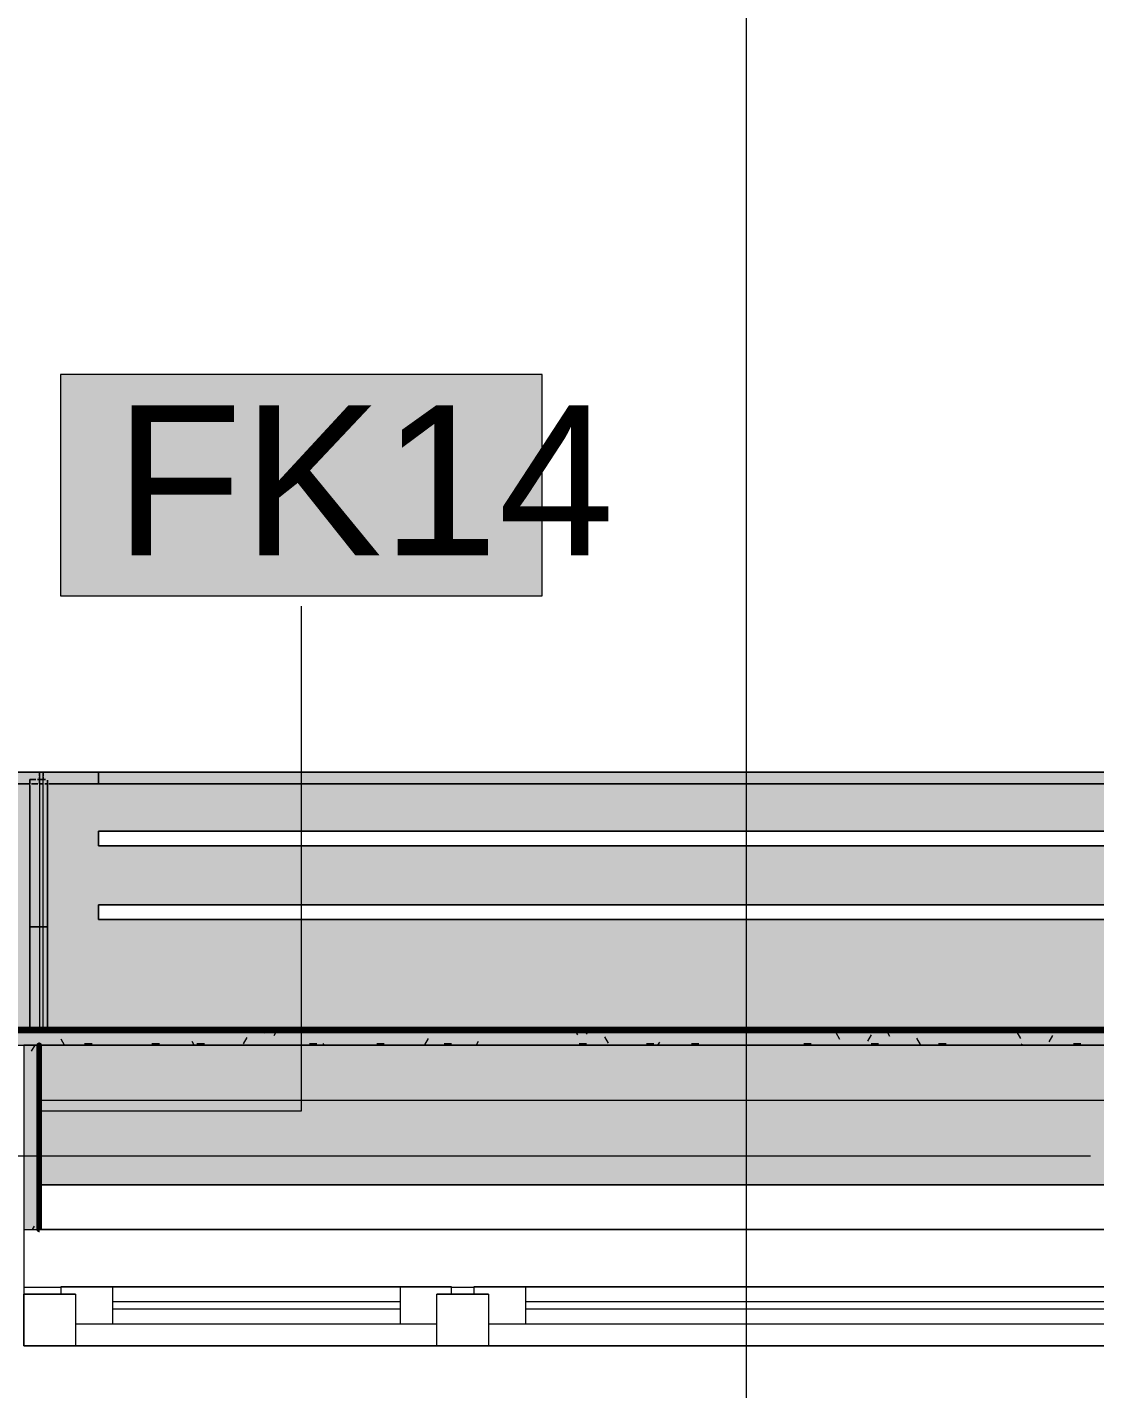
# Model space of a CAD drawing. Header units: millimetres. Extents: x -3817 to 677485, y -22715 to 103890.
# Drawn here: x 432113 to 433561, y 1603 to 3450 of the extents above; entities that cross this region are included whole.
import ezdxf

# ---------------------------------------------------------------- set-up
doc = ezdxf.new("R2010")
doc.units = ezdxf.units.MM
doc.layers.add('PDF _Геометрия', color=7, linetype='Continuous', true_color=0x1d1d1d)
doc.layers.add('PDF _Сплошная заливка', color=7, linetype='Continuous', true_color=0xffffff)
doc.layers.add('PDF _Текст', color=7, linetype='Continuous')
doc.styles.add('PDF GOST-Common', font='arial.ttf')

msp = doc.modelspace()

# ---------------------------------------------------------------- hatches: boundary and pattern name
at = {"layer": 'PDF _Сплошная заливка', "true_color": 0xeae6de, "transparency": 33554559}
h = msp.add_hatch(color=254, dxfattribs=at)
h.paths.add_polyline_path([(432067.7, 2090), (432134.6, 2090), (432134.6, 2439.4), (431034.4, 2439.4), (431034.4, 2090), (431249.7, 2090)], flags=0)
h.paths.add_polyline_path([(431249.7, 2239.4), (431114.4, 2239.4), (431114.4, 2259.4), (432054.6, 2259.4), (432054.6, 2239.4)], flags=0)
h.paths.add_polyline_path([(431249.7, 2339.4), (431114.4, 2339.4), (431114.4, 2359.4), (432054.6, 2359.4), (432054.6, 2339.4)], flags=0)
h = msp.add_hatch(color=254, dxfattribs=at)
h.paths.add_polyline_path([(432134.3, 2090), (434385.6, 2090), (434385.6, 2439.4), (432129.6, 2439.4), (432129.6, 2090)], flags=0)
h.paths.add_polyline_path([(432209.6, 2239.4), (432209.6, 2259.4), (434309.6, 2259.4), (434309.6, 2239.4), (432542.6, 2239.4)], flags=0)
h.paths.add_polyline_path([(432209.6, 2339.4), (432209.6, 2359.4), (434309.6, 2359.4), (434309.6, 2339.4), (432542.6, 2339.4)], flags=0)
at = {"layer": 'PDF _Сплошная заливка', "transparency": 33554559}
msp.add_hatch(color=256, dxfattribs=at).paths.add_polyline_path([(434388.6, 2069), (434387.6, 2089), (429463.6, 2089), (429463.6, 2069), (434387.6, 2069)])

# ---------------------------------------------------------------- linework, layer by layer
at = {"layer": 'PDF _Геометрия', "color": 253, "lineweight": 9, "true_color": 0xaaaaaa}
for points in [[(433088.6, 12.7), (433088.6, 2512.7), (433088.6, 4836.3)], [(431967.7, 1919), (433555.2, 1919)], [(432178.6, 1731), (432108.6, 1731)], [(432228.6, 1721), (432618.6, 1721)], [(432788.6, 1721), (434288.6, 1721)], [(432618.6, 1711), (432228.6, 1711)], [(434288.6, 1711), (432788.6, 1711)], [(432108.6, 1661), (434408.6, 1661)], [(434338.6, 1661), (432178.6, 1661)]]:
    msp.add_lwpolyline(points, dxfattribs=at)
at = {"layer": 'PDF _Геометрия', "color": 7, "lineweight": 9}
msp.add_lwpolyline([(432811.4, 2978.6), (432158.3, 2978.6), (432158.3, 2678.6), (432811.4, 2678.6)], close=True, dxfattribs=at)
msp.add_lwpolyline([(432132.4, 1979.8), (432484.9, 1979.8), (432484.9, 2664.7)], dxfattribs=at)
at = {"layer": 'PDF _Геометрия', "color": 231, "lineweight": 70, "true_color": 0xff80c0}
for points in [[(434387.6, 2069), (434387.6, 2019), (434388.6, 2019), (434388.6, 2069), (434388.6, 2089), (434388.6, 2422.6), (434387.6, 2422.6), (434387.6, 2090), (429484.6, 2090), (429484.6, 2440), (429483.6, 2440), (428868.6, 2440), (428848.6, 2440), (428847.6, 2440), (428847.6, 2090), (427001, 2090), (427001, 2440), (427000, 2440), (426585, 2440), (426565, 2440), (426564, 2440), (426564, 2090), (426308.6, 2090), (426308.6, 2089)], [(428868.6, 2439), (429483.6, 2439), (429483.6, 2090), (429483.6, 2089), (434387.6, 2089)]]:
    msp.add_lwpolyline(points, dxfattribs=at)
at = {"layer": 'PDF _Геометрия', "color": 9, "lineweight": 9, "true_color": 0xc0c0c0}
for points in [[(434387.6, 2089), (429483.6, 2089), (429483.6, 2439), (429463.6, 2439), (428868.6, 2439), (428868.6, 2419), (429463.6, 2419), (429463.6, 2089), (429463.6, 2069), (434387.6, 2069)], [(432108.6, 1819), (432108.6, 1661), (434408.6, 1661), (434408.6, 1819)]]:
    msp.add_lwpolyline(points, dxfattribs=at)
at = {"layer": 'PDF _Геометрия', "color": 8, "lineweight": 9, "true_color": 0x808080}
for points in [[(432134.6, 2090), (432134.6, 2439.4), (431034.4, 2439.4), (431034.4, 2089.7)], [(431034.4, 2439.4), (432134.6, 2439.4)], [(431034.6, 2439.4), (432134.6, 2439.4), (431034.6, 2439.4)], [(432129.6, 2439.4), (434385.6, 2439.4), (432129.6, 2439.4), (432129.6, 2090)], [(432129.6, 2439.4), (434385.6, 2439.4), (432129.6, 2439.4)], [(432209.6, 2439.4), (434309.6, 2439.4), (432209.6, 2439.4)], [(432129.6, 2069), (432129.6, 1879.5), (434387.6, 1879.5), (432129.6, 1879.5)]]:
    msp.add_lwpolyline(points, dxfattribs=at)
at = {"layer": 'PDF _Геометрия', "color": 254, "lineweight": 9, "true_color": 0xd5d3cf}
for points in [[(432129.6, 2434.4), (432129.6, 2439)], [(432134.6, 2434.4), (432134.6, 2439.4)], [(432116.6, 2423.4), (432116.6, 2429.5), (432124.7, 2429.5)], [(432116.6, 2429.5), (432116.6, 2423.4), (432116.6, 2429.5)], [(432127.5, 2423.4), (432121.8, 2423.4)], [(432129.6, 2428.2), (432129.6, 2423.4)], [(432134.6, 2423.4), (432134.6, 2428.2)], [(432140.6, 2423.4), (432136.7, 2423.4)]]:
    msp.add_lwpolyline(points, dxfattribs=at)
at = {"layer": 'PDF _Геометрия', "color": 253, "lineweight": 9, "true_color": 0xaba79f}
for points in [[(432129.6, 2439), (432129.6, 2434.4)], [(432134.6, 2434.4), (432134.6, 2439.4)]]:
    msp.add_lwpolyline(points, close=True, dxfattribs=at)
at = {"layer": 'PDF _Геометрия', "color": 254, "lineweight": 9, "true_color": 0xd5d3cf}
for points in [[(432209.6, 2439.4), (432209.6, 2423.4)], [(432124.7, 2429.5), (432116.6, 2429.5)], [(432129.6, 2229.5), (432116.6, 2229.5)], [(432140.6, 2229.5), (432134.6, 2229.5)]]:
    msp.add_lwpolyline(points, close=True, dxfattribs=at)
at = {"layer": 'PDF _Геометрия', "color": 253, "lineweight": 9, "true_color": 0xaba79f}
for points in [[(432116.6, 2423.4), (431050.4, 2423.4), (432116.6, 2423.4)], [(432116.6, 2421.4), (432116.6, 2090), (432116.6, 2429.5), (432124.7, 2429.5)], [(432116.6, 2421.4), (432116.6, 2229.5), (432116.6, 2421.4)], [(432126.7, 2429.5), (432129.6, 2429.5), (432129.6, 2433.2), (432129.6, 2090.7)], [(432134.6, 2090.7), (432134.6, 2433.2), (432134.6, 2429.5), (432137.6, 2429.5)], [(432140.6, 2423.4), (432140.6, 2229.5), (432140.6, 2423.4), (432140.6, 2090), (432140.6, 2428.5)], [(434360.6, 2423.4), (432142.4, 2423.4), (434360.6, 2423.4)], [(434309.6, 2423.4), (432209.6, 2423.4), (434309.6, 2423.4)], [(432129.6, 1879.5), (432129.6, 2069)]]:
    msp.add_lwpolyline(points, dxfattribs=at)
at = {"layer": 'PDF _Геометрия', "color": 254, "lineweight": 9, "true_color": 0xe5e3df}
msp.add_lwpolyline([(432118.6, 2423.4), (432121.8, 2423.4)], dxfattribs=at)
at = {"layer": 'PDF _Геометрия', "color": 9, "lineweight": 9, "true_color": 0xcbc7bf}
for points in [[(432121.8, 2423.4), (432118.6, 2423.4)], [(432126.7, 2429.5), (432129.6, 2429.5), (432126.7, 2429.5), (432129.6, 2429.5), (432129.6, 2433.2)], [(432137.6, 2429.5), (432134.6, 2429.5), (432137.6, 2429.5), (432134.6, 2429.5), (432134.6, 2433.2)], [(432140.6, 2423.4), (432140.6, 2428.5)], [(432140.6, 2423.4), (432140.6, 2428.5), (432140.6, 2423.4)], [(434387.6, 1994), (432129.6, 1994)]]:
    msp.add_lwpolyline(points, dxfattribs=at)
at = {"layer": 'PDF _Геометрия', "color": 254, "lineweight": 9, "true_color": 0xeae9e7}
for points in [[(432121.8, 2423.4), (432127.5, 2423.4)], [(432136.7, 2423.4), (432140.6, 2423.4)]]:
    msp.add_lwpolyline(points, dxfattribs=at)
at = {"layer": 'PDF _Геометрия', "color": 7, "lineweight": 9, "true_color": 0xf4f4f3}
msp.add_lwpolyline([(432129.6, 2423.4), (432129.6, 2428.2)], dxfattribs=at)
at = {"layer": 'PDF _Геометрия', "color": 7, "lineweight": 9, "true_color": 0xefeeeb}
msp.add_lwpolyline([(432134.6, 2423.4), (432129.6, 2423.4)], close=True, dxfattribs=at)
at = {"layer": 'PDF _Геометрия', "color": 254, "lineweight": 9, "true_color": 0xe0ddd7}
for points in [[(432129.6, 2423.4), (432134.6, 2423.4)], [(432134.6, 2229.5), (432129.6, 2229.5)]]:
    msp.add_lwpolyline(points, close=True, dxfattribs=at)
at = {"layer": 'PDF _Геометрия', "color": 254, "lineweight": 9, "true_color": 0xe8e5df}
msp.add_lwpolyline([(432134.1, 2429.5), (432130.2, 2429.5)], close=True, dxfattribs=at)
msp.add_lwpolyline([(432130.2, 2429.5), (432134.1, 2429.5)], dxfattribs=at)
at = {"layer": 'PDF _Геометрия', "color": 9, "lineweight": 9, "true_color": 0xc1bbaf}
msp.add_lwpolyline([(432130.2, 2429.5), (432134.1, 2429.5)], dxfattribs=at)
at = {"layer": 'PDF _Геометрия', "color": 7, "lineweight": 9, "true_color": 0xf2f1ef}
msp.add_lwpolyline([(432134.6, 2423.4), (432134.6, 2428.2)], dxfattribs=at)
at = {"layer": 'PDF _Геометрия', "color": 8, "lineweight": 9, "true_color": 0x808080}
for points in [[(432209.6, 2359.4), (434309.6, 2359.4), (434309.6, 2339.4), (432209.6, 2339.4)], [(432209.6, 2359.4), (432209.6, 2339.4), (434309.6, 2339.4), (434309.6, 2359.4)], [(432209.6, 2259.4), (434309.6, 2259.4), (434309.6, 2239.4), (432209.6, 2239.4)], [(432209.6, 2259.4), (432209.6, 2239.4), (434309.6, 2239.4), (434309.6, 2259.4)]]:
    msp.add_lwpolyline(points, close=True, dxfattribs=at)
at = {"layer": 'PDF _Геометрия', "color": 253, "lineweight": 9, "true_color": 0x9b9b9b}
for points in [[(432436.2, 2084.7), (432433.7, 2089)], [(432451.6, 2089), (432447.5, 2081.8)], [(432557.2, 2089), (432557.1, 2088.8)], [(432803.6, 2089), (432802.9, 2087.7)], [(432859.6, 2082.8), (432856, 2089)], [(432874, 2089), (432870.9, 2083.7)], [(433173.4, 2088), (433172.8, 2089)], [(433283, 2080.9), (433278.4, 2089)], [(433296.3, 2089), (433294.3, 2085.6)], [(432123.5, 2069.3), (432123.3, 2069), (432118.5, 2060.6)], [(432163.7, 2069), (432159, 2077.1)], [(432190.8, 2071.4), (432200.9, 2071.4)], [(432282.2, 2071.4), (432292.3, 2071.4)], [(432339.6, 2069), (432336.7, 2074.1)], [(432343.2, 2071.4), (432353.3, 2071.4)], [(432410.9, 2079.3), (432405.8, 2070.6)], [(432495.6, 2071.4), (432505.7, 2071.4)], [(432515.6, 2069), (432514.4, 2071.1)], [(432587, 2071.4), (432597.1, 2071.4)], [(432656.6, 2078.2), (432651.6, 2069.5)], [(432678.5, 2071.4), (432688.5, 2071.4)], [(432724.6, 2074.1), (432721.7, 2069)], [(432861.4, 2071.4), (432871.4, 2071.4)], [(432901.2, 2071.7), (432896.2, 2080.4)], [(432952.8, 2071.4), (432962.9, 2071.4)], [(432970.4, 2073.1), (432968, 2069)], [(433013.8, 2071.4), (433023.8, 2071.4)], [(433166.2, 2071.4), (433176.2, 2071.4)], [(433215, 2076.8), (433210, 2085.5)], [(433257.7, 2083.1), (433252.7, 2074.4)], [(433257.6, 2071.4), (433267.7, 2071.4)], [(433324.7, 2069.8), (433319.6, 2078.5)], [(433349, 2071.4), (433359.1, 2071.4)], [(433460.7, 2077.9), (433455.7, 2086.6)], [(433461.8, 2070.9), (433460.8, 2069)], [(433503.5, 2082), (433498.4, 2073.3)], [(433531.9, 2071.4), (433542, 2071.4)], [(432122.4, 1823.5), (432119.8, 1819)]]:
    msp.add_lwpolyline(points, dxfattribs=at)
at = {"layer": 'PDF _Геометрия', "color": 9, "lineweight": 9, "true_color": 0xc0c0c0}
for points in [[(432128.6, 1819), (432128.6, 2069), (432108.6, 2069), (432108.6, 1819)], [(432129.6, 1819), (434387.6, 1819)]]:
    msp.add_lwpolyline(points, close=True, dxfattribs=at)
at = {"layer": 'PDF _Геометрия', "color": 7, "lineweight": 70, "true_color": 0xffd2ff}
msp.add_lwpolyline([(432129.6, 1819), (432129.6, 2069), (432128.6, 2069), (432128.6, 1819)], close=True, dxfattribs=at)
at = {"layer": 'PDF _Геометрия', "color": 9, "lineweight": 9, "true_color": 0xcbc7bf}
msp.add_lwpolyline([(434387.6, 2069), (432129.6, 2069)], close=True, dxfattribs=at)
at = {"layer": 'PDF _Геометрия', "color": 116, "lineweight": 13, "true_color": 0x008040}
for points in [[(432158.6, 1740), (432108.6, 1740)], [(432718.6, 1740), (432688.6, 1740)]]:
    msp.add_lwpolyline(points, dxfattribs=at)
at = {"layer": 'PDF _Геометрия', "color": 253, "lineweight": 13, "true_color": 0xaaaaaa}
for points in [[(432688.6, 1741), (432158.6, 1741), (432158.6, 1731), (432178.6, 1731), (432178.6, 1691), (432668.6, 1691), (432668.6, 1731), (432688.6, 1731)], [(434358.6, 1741), (432718.6, 1741), (432718.6, 1731), (432738.6, 1731), (432738.6, 1691), (434338.6, 1691), (434338.6, 1731), (434358.6, 1731)], [(432108.6, 1661), (432108.6, 1731), (432178.6, 1731), (432178.6, 1661)], [(432668.6, 1661), (432668.6, 1731), (432738.6, 1731), (432738.6, 1661)]]:
    msp.add_lwpolyline(points, close=True, dxfattribs=at)
for points in [[(432158.6, 1741), (432688.6, 1741)], [(432228.6, 1741), (432228.6, 1691)], [(432618.6, 1741), (432618.6, 1691)], [(432718.6, 1741), (434358.6, 1741)], [(432788.6, 1741), (432788.6, 1691)]]:
    msp.add_lwpolyline(points, dxfattribs=at)
at = {"layer": 'PDF _Геометрия', "color": 253, "lineweight": 9, "true_color": 0xaaaaaa}
msp.add_lwpolyline([(432668.6, 1731), (432738.6, 1731)], close=True, dxfattribs=at)
at = {"layer": 'PDF _Сплошная заливка', "lineweight": 9, "transparency": 33554559}
msp.add_solid([(432811.4, 2978.6), (432158.3, 2978.6), (432811.4, 2678.6), (432158.3, 2678.6)], dxfattribs=at)
at = {"layer": 'PDF _Сплошная заливка', "lineweight": 35, "transparency": 33554559}
msp.add_solid([(432108.6, 1819), (432128.6, 1819), (432108.6, 2069), (432128.6, 2069)], dxfattribs=at)
at = {"layer": 'PDF _Сплошная заливка', "color": 7, "lineweight": 35, "true_color": 0xffd2ff, "transparency": 33554559}
msp.add_solid([(432128.6, 1819), (432129.6, 1819), (432128.6, 2069)], dxfattribs=at)
at = {"layer": 'PDF _Сплошная заливка', "color": 254, "lineweight": 35, "true_color": 0xeae6de, "transparency": 33554559}
msp.add_solid([(432129.6, 1879.5), (434387.6, 1879.5), (432129.6, 2069), (434387.6, 2069)], dxfattribs=at)

# ---------------------------------------------------------------- texts
at = {"layer": 'PDF _Текст', "insert": (432231.2, 2835.2), "char_height": 203.2, "attachment_point": 4, "style": 'PDF GOST-Common'}
msp.add_mtext('FK14', dxfattribs=at)

doc.saveas('drawing.dxf')
